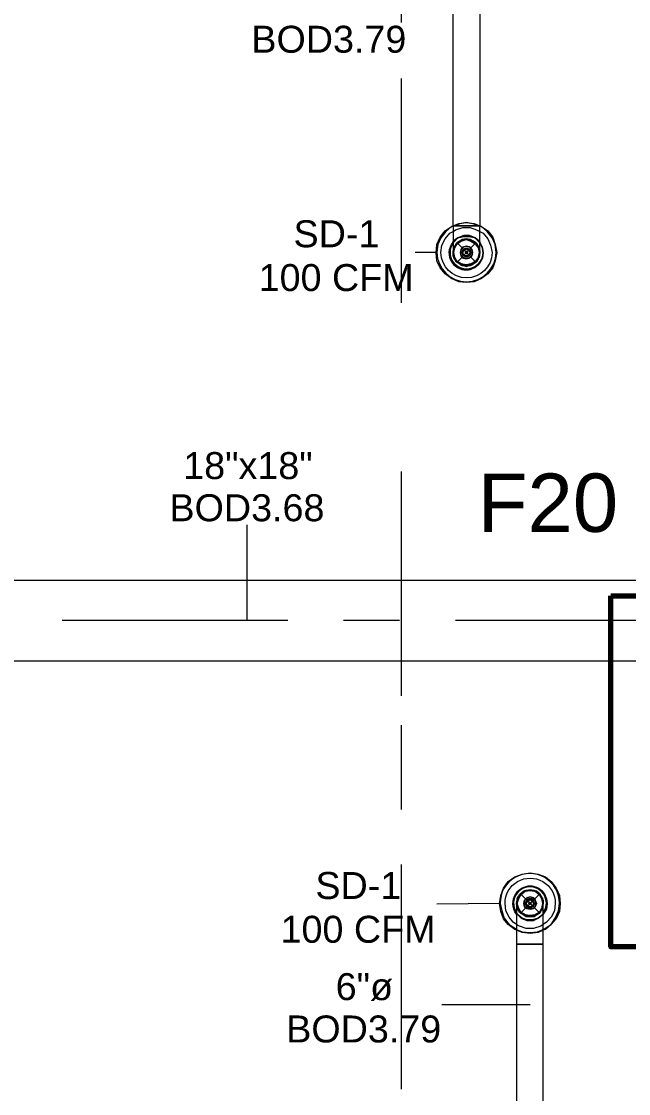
# Model space of a CAD drawing. Header units: metres. Extents: x 29 to 268, y -7 to 151.
# Drawn here: x 53.76 to 57.19, y 40.53 to 46.6 of the extents above; entities that cross this region are included whole.
import ezdxf

# ---------------------------------------------------------------- set-up
doc = ezdxf.new("R2010")
doc.units = ezdxf.units.M
doc.layers.add('HVAC - Ductos', color=5, linetype='Continuous', lineweight=50)
doc.layers.add('PDF2_Geometry', color=7, linetype='Continuous', true_color=0xaaaaaa)
doc.layers.add('PDF2_Text', color=7, linetype='Continuous')
doc.styles.add('PDF Arial-BoldMT-Identity-H', font='arial.ttf')
doc.styles.add('PDF Helvetica', font='')
doc.styles.get('PDF Helvetica').set_extended_font_data('Helvetica')

msp = doc.modelspace()

# ---------------------------------------------------------------- linework, layer by layer
at = {"layer": 'HVAC - Ductos', "lineweight": 0}
for points in [[(56.3537, 46.7551), (56.3537, 45.4397), (56.3629, 45.4351), (56.3995, 45.4122), (56.4271, 45.3755), (56.4408, 45.3343), (56.45, 45.2884), (56.4408, 45.2426), (56.4271, 45.2014), (56.3995, 45.1693), (56.3629, 45.1418), (56.3217, 45.1234), (56.2758, 45.1188), (56.2345, 45.1234), (56.1933, 45.1418), (56.1567, 45.1693), (56.1291, 45.2014), (56.1108, 45.2426), (56.1062, 45.2884), (56.1108, 45.3343), (56.1291, 45.3755), (56.1567, 45.4122), (56.1933, 45.4351), (56.2025, 45.4397), (56.2025, 46.7551)], [(56.3537, 45.4351), (56.3217, 45.4488), (56.2758, 45.458), (56.2345, 45.4488), (56.2025, 45.4351)], [(56.2025, 45.4397), (56.2345, 45.4534), (56.2758, 45.458), (56.3217, 45.4534), (56.3537, 45.4397)], [(56.3537, 45.2884), (56.3537, 45.293), (56.3537, 45.3114), (56.3537, 45.3434), (56.3537, 45.3801), (56.3537, 45.4214), (56.3537, 45.4397), (56.3492, 45.4397), (56.3446, 45.4397), (56.3308, 45.4397), (56.3171, 45.4397), (56.2987, 45.4397), (56.2758, 45.4397), (56.2575, 45.4397), (56.2391, 45.4397), (56.2254, 45.4397), (56.2117, 45.4397), (56.2025, 45.4397), (56.2025, 45.3984), (56.2025, 45.3572), (56.2025, 45.3251), (56.2025, 45.3022), (56.2025, 45.2884)], [(56.2025, 45.4397), (56.2117, 45.4397), (56.2254, 45.4397), (56.2391, 45.4397), (56.2575, 45.4397), (56.2758, 45.4397), (56.2987, 45.4397), (56.3171, 45.4397), (56.3308, 45.4397), (56.3446, 45.4397), (56.3492, 45.4397), (56.3537, 45.4397)], [(56.2025, 45.4076), (56.2162, 45.4168), (56.2575, 45.4305), (56.2987, 45.4305), (56.3354, 45.4168), (56.3537, 45.4076)], [(56.3033, 45.3618), (56.3079, 45.3572), (56.3308, 45.3389), (56.34, 45.3251), (56.3492, 45.3068), (56.3446, 45.3251), (56.3308, 45.3434), (56.3171, 45.3526), (56.2987, 45.3618), (56.2758, 45.3664), (56.2575, 45.3618), (56.2391, 45.3526), (56.2254, 45.3434), (56.2117, 45.3251), (56.2025, 45.3068), (56.2025, 45.2976)], [(56.3537, 45.2976), (56.3492, 45.3068), (56.3492, 45.2884), (56.3492, 45.2701), (56.34, 45.2518), (56.3308, 45.238), (56.3125, 45.2242), (56.2941, 45.2197), (56.2758, 45.2151), (56.2575, 45.2197), (56.2391, 45.2242), (56.2254, 45.238), (56.2117, 45.2518), (56.2071, 45.2701), (56.2025, 45.2884), (56.2071, 45.3068), (56.2117, 45.3251), (56.2254, 45.3389), (56.2391, 45.3526), (56.2575, 45.3618), (56.2758, 45.3618), (56.2941, 45.3618), (56.3125, 45.3526), (56.3308, 45.3389), (56.3446, 45.3205), (56.3492, 45.316), (56.3537, 45.2884), (56.3492, 45.316)], [(56.2117, 45.3205), (56.2254, 45.3389), (56.2483, 45.3572), (56.2758, 45.3664), (56.2483, 45.3572), (56.2254, 45.3434), (56.2071, 45.316), (56.2254, 45.3434), (56.2483, 45.3572)], [(56.2437, 45.3572), (56.2483, 45.3572), (56.2529, 45.3618)], [(56.2529, 45.3572), (56.2758, 45.3618), (56.3033, 45.3572)], [(56.3079, 45.3572), (56.3079, 45.3572)], [(56.1062, 45.2884), (55.9871, 45.2884)], [(56.2071, 45.2655), (56.2025, 45.2884), (56.2071, 45.316), (56.2071, 45.3205)], [(56.2025, 45.2884), (56.2071, 45.316), (56.2025, 45.2884)], [(56.2071, 45.2564), (56.2071, 45.261), (56.2025, 45.2701), (56.2025, 45.2884), (56.2025, 45.2976)], [(56.2117, 45.2518), (56.2025, 45.2701), (56.2025, 45.2884), (56.2025, 45.293)], [(56.2254, 45.2334), (56.2071, 45.261), (56.2025, 45.2884), (56.2071, 45.261), (56.2071, 45.2564), (56.2208, 45.2334)], [(56.2071, 45.316), (56.2071, 45.316)], [(56.3537, 45.2976), (56.3537, 45.2884), (56.3492, 45.2701), (56.3492, 45.261), (56.3446, 45.2564), (56.3446, 45.2518), (56.3308, 45.2334), (56.3171, 45.2242), (56.3079, 45.2197), (56.3033, 45.2197), (56.2987, 45.2151), (56.2758, 45.2105), (56.2575, 45.2151), (56.2483, 45.2197), (56.2391, 45.2242), (56.2254, 45.2334), (56.2117, 45.2518), (56.2071, 45.2564), (56.2071, 45.261)], [(56.3537, 45.293), (56.3537, 45.2884), (56.3492, 45.2701), (56.3446, 45.2518), (56.3308, 45.2334), (56.3171, 45.2242), (56.2987, 45.2151), (56.2758, 45.2151), (56.2575, 45.2151), (56.2391, 45.2242), (56.2254, 45.2334), (56.2117, 45.2472)], [(56.2437, 45.2197), (56.2254, 45.2334), (56.2483, 45.2197), (56.2758, 45.2151), (56.3079, 45.2197), (56.3308, 45.2334), (56.3492, 45.261), (56.3537, 45.2884), (56.3492, 45.261), (56.3446, 45.2564), (56.3308, 45.238), (56.3079, 45.2242)], [(56.3446, 45.316), (56.3492, 45.2884), (56.3446, 45.2655)], [(56.3492, 45.316), (56.3492, 45.316)], [(56.3537, 45.2884), (56.3537, 45.2884)], [(56.2483, 45.2242), (56.2254, 45.238), (56.2117, 45.2564)], [(56.2254, 45.2334), (56.2254, 45.2334)], [(56.3446, 45.2564), (56.3308, 45.2334), (56.3079, 45.2197), (56.3033, 45.2197), (56.2758, 45.2151), (56.2529, 45.2197), (56.2758, 45.2105), (56.3033, 45.2197)], [(56.3308, 45.2334), (56.3308, 45.2334)], [(56.3492, 45.261), (56.3446, 45.2564)], [(56.2483, 45.2197), (56.2483, 45.2197)], [(56.3079, 45.2197), (56.3033, 45.2197)], [(55.0383, 43.2076), (55.0383, 43.7484)], [(55.9091, 42.6163), (55.9091, 42.378), (55.9091, 42.1397)], [(56.56, 41.4567), (56.5508, 41.4613), (56.5141, 41.4889), (56.4867, 41.5209), (56.4729, 41.5622), (56.4637, 41.608), (56.4729, 41.6538), (56.4867, 41.6951), (56.5141, 41.7317), (56.5508, 41.7593), (56.5921, 41.773), (56.6379, 41.7822), (56.6837, 41.773), (56.725, 41.7593), (56.7571, 41.7317), (56.7845, 41.6951), (56.8029, 41.6538), (56.8075, 41.608), (56.8029, 41.5622), (56.7845, 41.5209), (56.7571, 41.4889), (56.725, 41.4613), (56.7113, 41.4567)], [(56.56, 41.608), (56.56, 41.6034), (56.56, 41.5851), (56.56, 41.553), (56.56, 41.5163), (56.56, 41.4659), (56.56, 41.4155), (56.56, 41.3788), (56.5645, 41.3788), (56.5691, 41.3788), (56.5829, 41.3788), (56.6013, 41.3788), (56.6196, 41.3788), (56.6379, 41.3788), (56.6563, 41.3788), (56.6745, 41.3788), (56.6929, 41.3788), (56.7021, 41.3788), (56.7113, 41.3788), (56.7113, 41.4338), (56.7113, 41.4843), (56.7113, 41.53), (56.7113, 41.5667), (56.7113, 41.5897), (56.7113, 41.608), (56.7113, 41.6034), (56.7113, 41.608), (56.7113, 41.6263), (56.7021, 41.6447), (56.6929, 41.663), (56.6745, 41.6767), (56.6563, 41.6813), (56.6379, 41.6859), (56.6196, 41.6813), (56.6013, 41.6767), (56.5829, 41.663), (56.5691, 41.6447), (56.5645, 41.6263), (56.56, 41.608), (56.56, 41.6034), (56.56, 41.608), (56.5645, 41.6263), (56.5691, 41.6447), (56.5829, 41.663), (56.6013, 41.6767), (56.6196, 41.6813), (56.6379, 41.6859), (56.6563, 41.6813), (56.6745, 41.6767), (56.6929, 41.663), (56.7021, 41.6447), (56.7113, 41.6263), (56.7113, 41.608)], [(56.5829, 41.663), (56.5737, 41.6447), (56.5645, 41.6263), (56.5645, 41.608), (56.5645, 41.5897), (56.5737, 41.5713), (56.5829, 41.5576), (56.5691, 41.5759), (56.5645, 41.5805), (56.5645, 41.5851)], [(56.5691, 41.6401), (56.5829, 41.663), (56.6013, 41.6722), (56.6196, 41.6813), (56.6379, 41.6813), (56.6563, 41.6813), (56.6745, 41.6722), (56.6883, 41.663), (56.7021, 41.6447), (56.7067, 41.6263), (56.7113, 41.608), (56.7067, 41.5897), (56.7021, 41.5713), (56.6883, 41.5576), (56.6745, 41.5438), (56.6563, 41.5392), (56.6379, 41.5346), (56.6196, 41.5392), (56.6013, 41.5438), (56.5829, 41.5576)], [(56.5875, 41.663), (56.6058, 41.6767)], [(56.6058, 41.6767), (56.6058, 41.6813), (56.6104, 41.6813)], [(56.6104, 41.6767), (56.6379, 41.6813), (56.6608, 41.6767)], [(56.6654, 41.6813), (56.67, 41.6767)], [(56.67, 41.6767), (56.6883, 41.663), (56.7021, 41.6401)], [(56.4637, 41.608), (56.1108, 41.6034)], [(56.56, 41.6034), (56.5645, 41.5897), (56.5691, 41.5713), (56.5829, 41.553), (56.6013, 41.5438), (56.6196, 41.5346), (56.6379, 41.5346), (56.6563, 41.5346), (56.6745, 41.5438), (56.6929, 41.553), (56.7021, 41.5713), (56.7113, 41.5897), (56.7113, 41.6034)], [(56.5645, 41.6355), (56.5645, 41.6401), (56.5691, 41.6401)], [(56.5691, 41.5851), (56.5645, 41.608), (56.5691, 41.6355)], [(56.5691, 41.6447), (56.5691, 41.6447)], [(56.7021, 41.6447), (56.7021, 41.6447)], [(56.7067, 41.6401), (56.7067, 41.6355)], [(56.7067, 41.6355), (56.7113, 41.608), (56.7067, 41.5851), (56.7067, 41.5805), (56.7067, 41.5759)], [(56.6058, 41.5438), (56.5875, 41.5576)], [(56.6058, 41.5392), (56.6058, 41.5392)], [(56.6608, 41.5392), (56.6379, 41.5346), (56.6104, 41.5392), (56.6058, 41.5392)], [(56.6654, 41.5392), (56.6654, 41.5392)], [(56.67, 41.5392), (56.6654, 41.5392)], [(56.7021, 41.5759), (56.6883, 41.5576), (56.67, 41.5438)], [(56.7113, 41.5484), (56.7113, 41.5484)], [(56.7113, 41.5484), (56.7113, 41.5484)], [(56.7113, 41.4889), (56.6975, 41.4797), (56.6563, 41.4659), (56.615, 41.4659), (56.5783, 41.4797), (56.56, 41.4889)], [(56.56, 41.4613), (56.5921, 41.4476), (56.6379, 41.443), (56.6791, 41.4476), (56.7113, 41.4613)], [(56.7113, 41.4567), (56.6837, 41.443), (56.6379, 41.4384), (56.5921, 41.443), (56.56, 41.4567)], [(56.6379, 41.0351), (56.1383, 41.0351)]]:
    msp.add_lwpolyline(points, dxfattribs=at)
for points in [[(56.2025, 45.4351), (56.1933, 45.4351), (56.1612, 45.4076), (56.1337, 45.371), (56.1154, 45.3343), (56.1108, 45.2884, 0.986385), (56.4454, 45.2884), (56.4408, 45.3343), (56.4225, 45.371), (56.3949, 45.4076), (56.3629, 45.4351), (56.3537, 45.4351)], [(56.3537, 45.4076), (56.3721, 45.3984), (56.3995, 45.3664), (56.4133, 45.3297), (56.4225, 45.2884, -0.994109), (56.1337, 45.2884), (56.1383, 45.3297), (56.1567, 45.3664), (56.1841, 45.3984), (56.2025, 45.4076)], [(56.7113, 41.4613), (56.7204, 41.4659), (56.7571, 41.4889), (56.78, 41.5255), (56.7983, 41.5667), (56.8029, 41.608, 1.013803), (56.4683, 41.608), (56.4775, 41.5667), (56.4913, 41.5255), (56.5187, 41.4889), (56.5554, 41.4659), (56.56, 41.4613)], [(56.56, 41.4889), (56.5417, 41.5026), (56.5187, 41.53), (56.5004, 41.5667), (56.4958, 41.608, -1.008592), (56.78, 41.608), (56.7754, 41.5667), (56.7571, 41.53), (56.7296, 41.5026), (56.7113, 41.4889)]]:
    msp.add_lwpolyline(points, format="xyb", dxfattribs=at)
for points in [[(56.2025, 45.348), (56.1887, 45.3205), (56.1796, 45.2884, 1.0182), (56.3721, 45.2884), (56.3675, 45.3205), (56.3537, 45.3434, -1.368432), (56.1841, 45.2884), (56.1887, 45.3205), (56.2025, 45.3434, 1.368411), (56.3721, 45.2884, -1.434853)], [(56.7113, 41.5576), (56.725, 41.5759), (56.7296, 41.608, 1.360944), (56.56, 41.5576), (56.5508, 41.5759), (56.5417, 41.608), (56.5463, 41.5759), (56.56, 41.5484, -1.386716), (56.7341, 41.608, 1.018224), (56.5417, 41.608, -1.387951)]]:
    msp.add_lwpolyline(points, format="xyb", close=True, dxfattribs=at)
for points in [[(56.2025, 45.3526), (56.23, 45.371), (56.2621, 45.3847), (56.2941, 45.3847), (56.3263, 45.371), (56.3492, 45.3526), (56.3537, 45.348), (56.3492, 45.3526), (56.3263, 45.371), (56.2941, 45.3847), (56.2621, 45.3847), (56.23, 45.371), (56.2025, 45.3526), (56.2025, 45.348)], [(56.3492, 45.348), (56.3263, 45.371), (56.2941, 45.3801), (56.2621, 45.3801), (56.23, 45.371), (56.2071, 45.348), (56.2025, 45.3434), (56.2071, 45.348), (56.23, 45.371), (56.2621, 45.3801), (56.2941, 45.3801), (56.3263, 45.371), (56.3492, 45.348), (56.3537, 45.3434)], [(56.2117, 45.316), (56.2254, 45.3389), (56.2483, 45.3526), (56.2758, 45.3618), (56.3033, 45.3526), (56.3263, 45.3389), (56.3446, 45.316), (56.3492, 45.2884), (56.3446, 45.261), (56.3263, 45.238), (56.3033, 45.2242), (56.2758, 45.2197), (56.2483, 45.2242), (56.2254, 45.238), (56.2117, 45.261), (56.2071, 45.2884)], [(56.3308, 45.3434), (56.3079, 45.3572), (56.2758, 45.3664), (56.3079, 45.3572), (56.3308, 45.3434), (56.3492, 45.316)], [(56.3721, 45.2884), (56.3675, 45.3205), (56.3537, 45.348), (56.3675, 45.3205)], [(56.2483, 45.3068), (56.2437, 45.2884), (56.2483, 45.3068), (56.2575, 45.3205), (56.2758, 45.3251), (56.2941, 45.3205), (56.3079, 45.3068), (56.3125, 45.2884), (56.3079, 45.3068), (56.2941, 45.3205), (56.2758, 45.3251), (56.2621, 45.3205)], [(56.3079, 45.2701), (56.3125, 45.2884), (56.3079, 45.2701), (56.2941, 45.2564), (56.2758, 45.2518), (56.2575, 45.2564), (56.2483, 45.2701), (56.2437, 45.2884), (56.2483, 45.2701), (56.2621, 45.261), (56.2758, 45.2564), (56.2941, 45.261)], [(56.2575, 45.3022), (56.2529, 45.2884), (56.2575, 45.3022), (56.2713, 45.3114), (56.2849, 45.3114), (56.2987, 45.3022), (56.3033, 45.2884), (56.2987, 45.3022), (56.2849, 45.3114), (56.2713, 45.3114)], [(56.2987, 45.2747), (56.3033, 45.2884), (56.2987, 45.2747), (56.2849, 45.2655), (56.2713, 45.2655), (56.2575, 45.2747), (56.2529, 45.2884), (56.2575, 45.2747), (56.2713, 45.2655), (56.2849, 45.2655)], [(56.2621, 45.3022), (56.2758, 45.3068), (56.2895, 45.3022), (56.2987, 45.2884), (56.2895, 45.2747), (56.2758, 45.2701), (56.2621, 45.2747), (56.2575, 45.2884)], [(56.2758, 45.293), (56.2713, 45.2884), (56.2758, 45.293), (56.2804, 45.293), (56.2849, 45.2884), (56.2804, 45.2838), (56.2758, 45.2838), (56.2713, 45.2884), (56.2758, 45.2838), (56.2804, 45.2838), (56.2804, 45.2884), (56.2804, 45.293)], [(56.2437, 45.2197), (56.2483, 45.2197), (56.2529, 45.2197), (56.2483, 45.2197)], [(48.4795, 43.4368), (60.8225, 43.4368), (60.8225, 42.9784), (48.4795, 42.9784)], [(56.5737, 41.6355), (56.5875, 41.6584), (56.6104, 41.6767), (56.6379, 41.6813), (56.6654, 41.6767), (56.6883, 41.6584), (56.7021, 41.6355), (56.7067, 41.608), (56.7021, 41.5805), (56.6883, 41.5576), (56.6654, 41.5438), (56.6379, 41.5392), (56.6104, 41.5438), (56.5875, 41.5576), (56.5737, 41.5805), (56.5645, 41.608)], [(56.6058, 41.6263), (56.6013, 41.608), (56.6058, 41.6263), (56.6196, 41.6401), (56.6379, 41.6447), (56.6563, 41.6401), (56.6654, 41.6263), (56.6745, 41.608), (56.6654, 41.5897), (56.6563, 41.5805), (56.6379, 41.5759), (56.6196, 41.5805), (56.6058, 41.5897), (56.6013, 41.608), (56.6058, 41.5897), (56.6196, 41.5805), (56.6379, 41.5759), (56.6563, 41.5805), (56.6654, 41.5897), (56.67, 41.608), (56.6654, 41.6263), (56.6563, 41.6401), (56.6379, 41.6447), (56.6196, 41.6401)], [(56.615, 41.6217), (56.6104, 41.608), (56.615, 41.6217), (56.6287, 41.6355), (56.6471, 41.6355), (56.6563, 41.6217), (56.6608, 41.608), (56.6563, 41.6217), (56.6471, 41.6309), (56.6287, 41.6309)], [(56.6563, 41.5943), (56.6608, 41.608), (56.6563, 41.5943), (56.6471, 41.5851), (56.6287, 41.5851), (56.615, 41.5943), (56.6104, 41.608), (56.615, 41.5943), (56.6287, 41.5851), (56.6471, 41.5851)], [(56.6242, 41.6217), (56.6379, 41.6309), (56.6517, 41.6217), (56.6563, 41.608), (56.6517, 41.5943), (56.6379, 41.5897), (56.6242, 41.5943), (56.615, 41.608)], [(56.6333, 41.6034), (56.6379, 41.6034), (56.6425, 41.608), (56.6425, 41.6034), (56.6333, 41.6034), (56.6287, 41.608), (56.6333, 41.6126), (56.6425, 41.6126), (56.6425, 41.608), (56.6379, 41.6126), (56.6333, 41.6126), (56.6333, 41.608)], [(56.7113, 41.5484), (56.7296, 41.5759), (56.7341, 41.608), (56.7296, 41.5759)], [(56.5645, 41.5484), (56.5921, 41.5255), (56.6196, 41.5163), (56.6517, 41.5163), (56.6837, 41.5255), (56.6563, 41.5117), (56.6196, 41.5117), (56.5875, 41.5255), (56.5645, 41.5484), (56.56, 41.5484), (56.5645, 41.5484), (56.56, 41.5576)], [(56.6837, 41.5255), (56.6517, 41.5163), (56.6196, 41.5163), (56.5921, 41.5255), (56.5645, 41.5484), (56.5875, 41.5255), (56.6196, 41.5117), (56.6563, 41.5117), (56.6837, 41.5255), (56.7113, 41.5484)], [(56.7113, 41.5484), (56.7113, 41.5576), (56.7113, 41.5484), (56.6837, 41.5255)], [(56.56, 40.2651), (56.5645, 40.2651), (56.5691, 40.2651), (56.5829, 40.2651), (56.6013, 40.2651), (56.6196, 40.2651), (56.6379, 40.2651), (56.6563, 40.2651), (56.6745, 40.2651), (56.6929, 40.2651), (56.7021, 40.2651), (56.7113, 40.2651), (56.7113, 41.3788), (56.7021, 41.3788), (56.6929, 41.3788), (56.6745, 41.3788), (56.6563, 41.3788), (56.6379, 41.3788), (56.6196, 41.3788), (56.6013, 41.3788), (56.5829, 41.3788), (56.5691, 41.3788), (56.5645, 41.3788), (56.56, 41.3788)]]:
    msp.add_lwpolyline(points, close=True, dxfattribs=at)
at = {"layer": 'PDF2_Geometry', "lineweight": 0}
for points in [[(55.9091, 46.911), (55.9091, 46.5901)], [(55.9091, 46.2738), (55.9091, 45.0042)], [(55.9091, 44.0509), (55.9091, 42.7813)], [(55.2675, 43.2076), (53.9933, 43.2076)], [(55.9, 43.2076), (55.5837, 43.2076)], [(57.4859, 43.2076), (56.2162, 43.2076)], [(55.9091, 42.4651), (55.9091, 42.1443)], [(55.9091, 41.828), (55.9091, 40.5584)]]:
    msp.add_lwpolyline(points, dxfattribs=at)
at = {"layer": 'PDF2_Geometry', "color": 8, "lineweight": 0, "true_color": 0x808080}
for points in [[(56.34, 45.3343), (56.2987, 45.3618), (56.2529, 45.3618), (56.2162, 45.3343), (56.2025, 45.2884), (56.2162, 45.2426), (56.2529, 45.2151), (56.2987, 45.2151), (56.34, 45.2426), (56.3537, 45.2884)], [(56.6975, 41.6538), (56.6608, 41.6813), (56.615, 41.6813), (56.5737, 41.6538), (56.56, 41.608), (56.5737, 41.5622), (56.615, 41.5346), (56.6608, 41.5346), (56.6975, 41.5622), (56.7113, 41.608)]]:
    msp.add_lwpolyline(points, close=True, dxfattribs=at)
for points in [[(56.2254, 45.3434), (56.3308, 45.2334)], [(56.3308, 45.3434), (56.2254, 45.2334)], [(56.5829, 41.663), (56.6929, 41.553)], [(56.6929, 41.663), (56.5829, 41.553)]]:
    msp.add_lwpolyline(points, dxfattribs=at)
at = {"layer": 'PDF2_Geometry', "color": 232, "lineweight": 70, "true_color": 0xe91e64}
msp.add_lwpolyline([(57.0945, 43.3485), (58.4316, 43.3485), (58.4316, 41.362), (57.0945, 41.362)], close=True, dxfattribs=at)

# ---------------------------------------------------------------- texts
at = {"layer": 'PDF2_Text', "lineweight": 0, "char_height": 0.15247, "attachment_point": 4, "style": 'PDF Helvetica'}
for s, insert in [('BOD3.79', (55.0621, 46.4938)), ('SD-1', (55.3005, 45.3938)), ('100 CFM', (55.1034, 45.1462)), ('18"x18"', (54.6771, 44.0829)), ('BOD3.68', (54.5992, 43.8445)), ('SD-1', (55.4242, 41.7086)), ('100 CFM', (55.2272, 41.4611)), ('6"ø', (55.5388, 41.1357)), ('BOD3.79', (55.2592, 40.8973))]:
    msp.add_mtext(s, dxfattribs=dict(at, insert=insert))
at = {"layer": 'PDF2_Text', "color": 232, "lineweight": 70, "true_color": 0xe91e64, "insert": (56.341, 43.8718), "char_height": 0.33001, "attachment_point": 4, "style": 'PDF Arial-BoldMT-Identity-H'}
msp.add_mtext('F20', dxfattribs=at)

doc.saveas('drawing.dxf')
